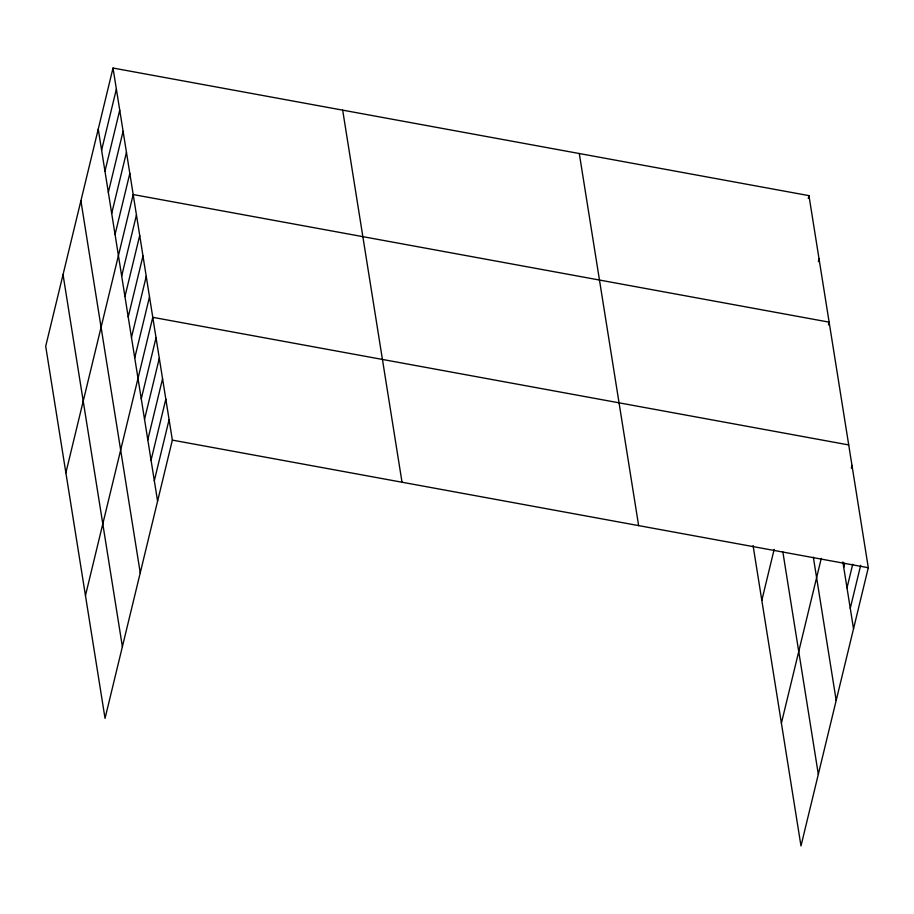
<?xml version="1.0" encoding="UTF-8"?>
<svg xmlns="http://www.w3.org/2000/svg" width="914" height="914" viewBox="0 0 914 914"><rect width="100%" height="100%" fill="white"/><g stroke="black" fill="none" stroke-linecap="round" stroke-linejoin="round"><path stroke-width="1.37" d="M113.016 68.036L45.7 346.28L105.041 718.358L172.358 440.114L113.016 68.036L808.959 195.642L868.3 567.72L800.984 845.964L753.079 545.567M101.603 150.182L116.375 89.115M104.961 171.272L119.734 110.206M108.332 192.351L123.104 131.285M111.691 213.442L126.463 152.375M115.05 234.521L129.822 173.454M65.877 472.789L133.193 194.545L829.135 322.151L828.461 324.927M121.676 276.074L136.449 215.007M124.944 296.536L139.716 235.469M128.211 316.998L142.984 255.931M131.467 337.46L146.24 276.405M134.735 357.934L149.508 296.867M85.459 595.574L152.775 317.329L848.718 444.935M141.259 398.858L156.031 337.792M144.526 419.32L159.299 358.254M147.794 439.783L162.566 378.727M151.05 460.256L165.822 399.19M154.317 480.718L169.09 419.652M808.284 198.418L808.959 195.642M818.373 261.667L819.047 258.891M761.819 600.395L774.158 549.394M781.401 723.18L821.275 558.374M851.311 468.174L851.985 465.397M843.736 567.388L844.742 563.23M847.004 587.862L852.705 564.269M850.26 608.324L860.668 565.298M172.358 440.114L868.3 567.72M842.868 561.939L853.527 628.786M813.346 557.209L836.184 700.455M782.852 551.919L818.327 774.295M579.293 153.529L638.635 525.619M342.67 110.148L402.023 482.226M98.244 129.103L157.585 501.18M80.9 200.772L140.242 572.85M63.043 274.611L122.385 646.689"/></g></svg>
